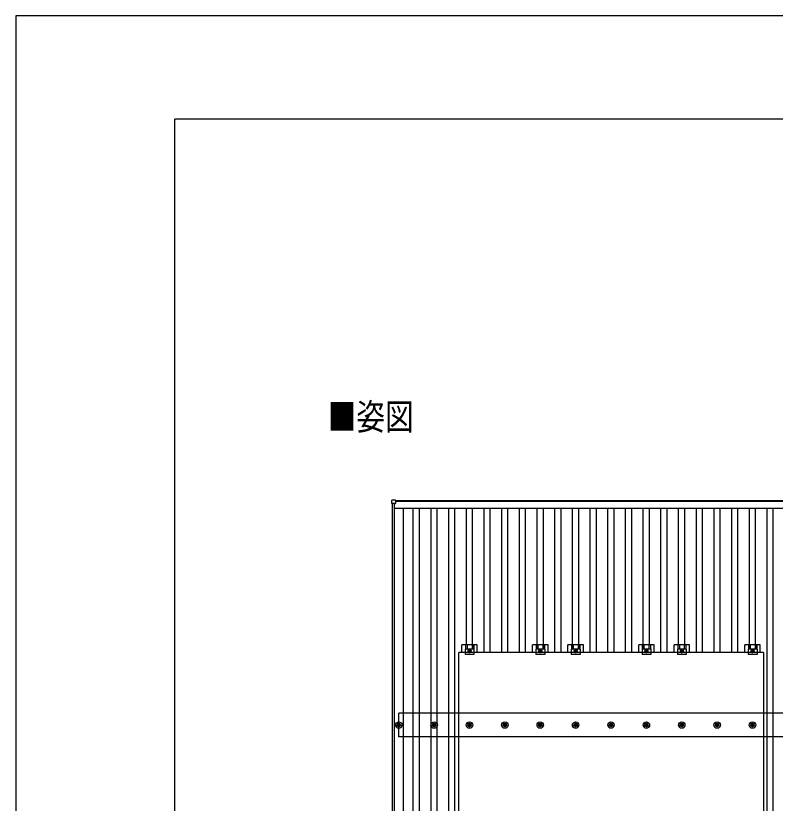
# Model space of a CAD drawing. Units: millimetres, scale not verified. Extents: x -12615 to 12615, y -8910 to 8910.
# Drawn here: x -12615 to -8322, y 4455 to 8910 of the extents above; entities that cross this region are included whole.
import ezdxf
from ezdxf.enums import TextEntityAlignment as Align

# ---------------------------------------------------------------- set-up
doc = ezdxf.new("R2010")
doc.units = ezdxf.units.MM
doc.header["$LTSCALE"] = 40
for name, color, linetype in [('0-2_USER1', 3, 'Continuous'), ('0-4_YKK_13', 4, 'Continuous'), ('0-5_YKK_A1', 4, 'Continuous'), ('0-7_YKK_ZWAK', 7, 'Continuous')]:
    doc.layers.add(name, color=color, linetype=linetype)
doc.styles.add('ＭＳ ゴシック', font='')
doc.styles.get('ＭＳ ゴシック').set_extended_font_data('MS Gothic')

msp = doc.modelspace()

# ---------------------------------------------------------------- linework, layer by layer
at = {"layer": '0-4_YKK_13'}
for p, q in [((-10488.3, 6151.61), (-10488.3, 6169.61)), ((-10487.3, 6170.61), (-10469.3, 6170.61)), ((-10469.3, 6150.61), (-10487.3, 6150.61)), ((-10468.3, 6169.61), (-10468.3, 6151.61)), ((-10093.19, 5308.3), (-10093.19, 5351.8)), ((-10073.06, 5351.8), (-10073.06, 5327.6)), ((-10071.66, 5351.8), (-10071.66, 5327.6)), ((-10063.46, 5351.8), (-10063.46, 5327.6)), ((-10035.62, 5351.8), (-10035.62, 5327.6)), ((-10027.42, 5351.8), (-10027.42, 5327.6)), ((-10026.02, 5351.8), (-10026.02, 5327.6)), ((-9693.19, 5308.3), (-9693.19, 5351.8)), ((-9673.06, 5351.8), (-9673.06, 5327.6)), ((-9671.66, 5351.8), (-9671.66, 5327.6)), ((-9663.46, 5351.8), (-9663.46, 5327.6)), ((-9635.62, 5351.8), (-9635.62, 5327.6)), ((-9627.42, 5351.8), (-9627.42, 5327.6)), ((-9626.02, 5351.8), (-9626.02, 5327.6)), ((-9493.19, 5308.3), (-9493.19, 5351.8)), ((-9473.06, 5351.8), (-9473.06, 5327.6)), ((-9471.66, 5351.8), (-9471.66, 5327.6)), ((-9463.46, 5351.8), (-9463.46, 5327.6)), ((-9435.62, 5351.8), (-9435.62, 5327.6)), ((-9427.42, 5351.8), (-9427.42, 5327.6)), ((-9426.02, 5351.8), (-9426.02, 5327.6)), ((-9093.19, 5308.3), (-9093.19, 5351.8)), ((-9073.06, 5351.8), (-9073.06, 5327.6)), ((-9071.66, 5351.8), (-9071.66, 5327.6)), ((-9063.46, 5351.8), (-9063.46, 5327.6)), ((-9035.62, 5351.8), (-9035.62, 5327.6)), ((-9027.42, 5351.8), (-9027.42, 5327.6)), ((-9026.02, 5351.8), (-9026.02, 5327.6)), ((-8893.19, 5308.3), (-8893.19, 5351.8)), ((-8873.06, 5351.8), (-8873.06, 5327.6)), ((-8871.66, 5351.8), (-8871.66, 5327.6)), ((-8863.46, 5351.8), (-8863.46, 5327.6)), ((-8835.62, 5351.8), (-8835.62, 5327.6)), ((-8827.42, 5351.8), (-8827.42, 5327.6)), ((-8826.02, 5351.8), (-8826.02, 5327.6)), ((-8493.19, 5308.3), (-8493.19, 5351.8)), ((-8473.06, 5351.8), (-8473.06, 5327.6)), ((-8471.66, 5351.8), (-8471.66, 5327.6)), ((-8463.46, 5351.8), (-8463.46, 5327.6)), ((-8435.62, 5351.8), (-8435.62, 5327.6)), ((-8427.42, 5351.8), (-8427.42, 5327.6)), ((-8426.02, 5351.8), (-8426.02, 5327.6)), ((-10110.54, 4174.3), (-10110.54, 5308.3)), ((-8388.54, 5308.3), (-10110.54, 5308.3)), ((-10074.54, 5327.6), (-10074.54, 5296.3)), ((-10024.54, 5327.6), (-10074.54, 5327.6)), ((-10061.04, 5316.8), (-10038.04, 5316.8)), ((-10049.54, 5304.29), (-10049.54, 5329.3)), ((-9674.54, 5327.6), (-9674.54, 5296.3)), ((-9624.54, 5327.6), (-9674.54, 5327.6)), ((-9661.04, 5316.8), (-9638.04, 5316.8)), ((-9649.54, 5304.29), (-9649.54, 5329.3)), ((-9474.54, 5327.6), (-9474.54, 5296.3)), ((-9424.54, 5327.6), (-9474.54, 5327.6)), ((-9461.04, 5316.8), (-9438.04, 5316.8)), ((-9449.54, 5304.29), (-9449.54, 5329.3)), ((-9074.54, 5327.6), (-9074.54, 5296.3)), ((-9024.54, 5327.6), (-9074.54, 5327.6)), ((-9061.04, 5316.8), (-9038.04, 5316.8)), ((-9049.54, 5304.29), (-9049.54, 5329.3)), ((-8874.54, 5327.6), (-8874.54, 5296.3)), ((-8824.54, 5327.6), (-8874.54, 5327.6)), ((-8861.04, 5316.8), (-8838.04, 5316.8)), ((-8849.54, 5304.29), (-8849.54, 5329.3)), ((-8474.54, 5327.6), (-8474.54, 5296.3)), ((-8424.54, 5327.6), (-8474.54, 5327.6)), ((-8461.04, 5316.8), (-8438.04, 5316.8)), ((-8449.54, 5304.29), (-8449.54, 5329.3)), ((-10451.75, 4907.31), (-10451.75, 4902.89)), ((-10448.25, 4907.31), (-10448.25, 4902.89)), ((-10251.75, 4907.31), (-10251.75, 4902.89)), ((-10248.25, 4907.31), (-10248.25, 4902.89)), ((-10051.75, 4907.31), (-10051.75, 4902.89)), ((-10048.25, 4907.31), (-10048.25, 4902.89)), ((-9851.75, 4907.31), (-9851.75, 4902.89)), ((-9848.25, 4907.31), (-9848.25, 4902.89)), ((-9651.75, 4907.31), (-9651.75, 4902.89)), ((-9648.25, 4907.31), (-9648.25, 4902.89)), ((-9451.75, 4907.31), (-9451.75, 4902.89)), ((-9448.25, 4907.31), (-9448.25, 4902.89)), ((-9251.75, 4907.31), (-9251.75, 4902.89)), ((-9248.25, 4907.31), (-9248.25, 4902.89)), ((-9051.75, 4907.31), (-9051.75, 4902.89)), ((-9048.25, 4907.31), (-9048.25, 4902.89)), ((-8851.75, 4907.31), (-8851.75, 4902.89)), ((-8848.25, 4907.31), (-8848.25, 4902.89)), ((-8651.75, 4907.31), (-8651.75, 4902.89)), ((-8648.25, 4907.31), (-8648.25, 4902.89)), ((-8451.75, 4907.31), (-8451.75, 4902.89)), ((-8448.25, 4907.31), (-8448.25, 4902.89)), ((-10460, 4899.06), (-10455.58, 4899.06)), ((-10460, 4895.56), (-10455.58, 4895.56)), ((-10451.75, 4891.73), (-10451.75, 4887.31)), ((-10448.25, 4891.73), (-10448.25, 4887.31)), ((-10444.42, 4899.06), (-10440, 4899.06)), ((-10444.42, 4895.56), (-10440, 4895.56)), ((-10260, 4899.06), (-10255.58, 4899.06)), ((-10260, 4895.56), (-10255.58, 4895.56)), ((-10251.75, 4891.73), (-10251.75, 4887.31)), ((-10248.25, 4891.73), (-10248.25, 4887.31)), ((-10244.42, 4899.06), (-10240, 4899.06)), ((-10244.42, 4895.56), (-10240, 4895.56)), ((-10060, 4899.06), (-10055.58, 4899.06)), ((-10060, 4895.56), (-10055.58, 4895.56)), ((-10051.75, 4891.73), (-10051.75, 4887.31)), ((-10048.25, 4891.73), (-10048.25, 4887.31)), ((-10044.42, 4899.06), (-10040, 4899.06)), ((-10044.42, 4895.56), (-10040, 4895.56)), ((-9860, 4899.06), (-9855.58, 4899.06)), ((-9860, 4895.56), (-9855.58, 4895.56)), ((-9851.75, 4891.73), (-9851.75, 4887.31)), ((-9848.25, 4891.73), (-9848.25, 4887.31)), ((-9844.42, 4899.06), (-9840, 4899.06)), ((-9844.42, 4895.56), (-9840, 4895.56)), ((-9660, 4899.06), (-9655.58, 4899.06)), ((-9660, 4895.56), (-9655.58, 4895.56)), ((-9651.75, 4891.73), (-9651.75, 4887.31)), ((-9648.25, 4891.73), (-9648.25, 4887.31)), ((-9644.42, 4899.06), (-9640, 4899.06)), ((-9644.42, 4895.56), (-9640, 4895.56)), ((-9460, 4899.06), (-9455.58, 4899.06)), ((-9460, 4895.56), (-9455.58, 4895.56)), ((-9451.75, 4891.73), (-9451.75, 4887.31)), ((-9448.25, 4891.73), (-9448.25, 4887.31)), ((-9444.42, 4899.06), (-9440, 4899.06)), ((-9444.42, 4895.56), (-9440, 4895.56)), ((-9260, 4899.06), (-9255.58, 4899.06)), ((-9260, 4895.56), (-9255.58, 4895.56)), ((-9251.75, 4891.73), (-9251.75, 4887.31)), ((-9248.25, 4891.73), (-9248.25, 4887.31)), ((-9244.42, 4899.06), (-9240, 4899.06)), ((-9244.42, 4895.56), (-9240, 4895.56)), ((-9060, 4899.06), (-9055.58, 4899.06)), ((-9060, 4895.56), (-9055.58, 4895.56)), ((-9051.75, 4891.73), (-9051.75, 4887.31)), ((-9048.25, 4891.73), (-9048.25, 4887.31)), ((-9044.42, 4899.06), (-9040, 4899.06)), ((-9044.42, 4895.56), (-9040, 4895.56)), ((-8860, 4899.06), (-8855.58, 4899.06)), ((-8860, 4895.56), (-8855.58, 4895.56)), ((-8851.75, 4891.73), (-8851.75, 4887.31)), ((-8848.25, 4891.73), (-8848.25, 4887.31)), ((-8844.42, 4899.06), (-8840, 4899.06)), ((-8844.42, 4895.56), (-8840, 4895.56)), ((-8660, 4899.06), (-8655.58, 4899.06)), ((-8660, 4895.56), (-8655.58, 4895.56)), ((-8651.75, 4891.73), (-8651.75, 4887.31)), ((-8648.25, 4891.73), (-8648.25, 4887.31)), ((-8644.42, 4899.06), (-8640, 4899.06)), ((-8644.42, 4895.56), (-8640, 4895.56)), ((-8460, 4899.06), (-8455.58, 4899.06)), ((-8460, 4895.56), (-8455.58, 4895.56)), ((-8451.75, 4891.73), (-8451.75, 4887.31)), ((-8448.25, 4891.73), (-8448.25, 4887.31)), ((-8444.42, 4899.06), (-8440, 4899.06)), ((-8444.42, 4895.56), (-8440, 4895.56))]:
    msp.add_line(p, q, dxfattribs=at)
for points in [[(-10005.89, 5308.3), (-10005.89, 5351.8), (-10093.19, 5351.8)], [(-9605.89, 5308.3), (-9605.89, 5351.8), (-9693.19, 5351.8)], [(-9405.89, 5308.3), (-9405.89, 5351.8), (-9493.19, 5351.8)], [(-9005.89, 5308.3), (-9005.89, 5351.8), (-9093.19, 5351.8)], [(-8805.89, 5308.3), (-8805.89, 5351.8), (-8893.19, 5351.8)], [(-8405.89, 5308.3), (-8405.89, 5351.8), (-8493.19, 5351.8)], [(-8388.54, 5308.3), (-8388.54, 4174.3), (-10110.54, 4174.3)], [(-10024.54, 5327.6), (-10024.54, 5296.3), (-10074.54, 5296.3)], [(-9624.54, 5327.6), (-9624.54, 5296.3), (-9674.54, 5296.3)], [(-9424.54, 5327.6), (-9424.54, 5296.3), (-9474.54, 5296.3)], [(-9024.54, 5327.6), (-9024.54, 5296.3), (-9074.54, 5296.3)], [(-8824.54, 5327.6), (-8824.54, 5296.3), (-8874.54, 5296.3)], [(-8424.54, 5327.6), (-8424.54, 5296.3), (-8474.54, 5296.3)]]:
    msp.add_lwpolyline(points, dxfattribs=at)
for points in [[(-10049.54, 5309.29), (-10043.04, 5313.05), (-10043.04, 5320.55), (-10049.54, 5324.3), (-10056.04, 5320.55), (-10056.04, 5313.05)], [(-9649.54, 5309.29), (-9643.04, 5313.05), (-9643.04, 5320.55), (-9649.54, 5324.3), (-9656.04, 5320.55), (-9656.04, 5313.05)], [(-9449.54, 5309.29), (-9443.04, 5313.05), (-9443.04, 5320.55), (-9449.54, 5324.3), (-9456.04, 5320.55), (-9456.04, 5313.05)], [(-9049.54, 5309.29), (-9043.04, 5313.05), (-9043.04, 5320.55), (-9049.54, 5324.3), (-9056.04, 5320.55), (-9056.04, 5313.05)], [(-8849.54, 5309.29), (-8843.04, 5313.05), (-8843.04, 5320.55), (-8849.54, 5324.3), (-8856.04, 5320.55), (-8856.04, 5313.05)], [(-8449.54, 5309.29), (-8443.04, 5313.05), (-8443.04, 5320.55), (-8449.54, 5324.3), (-8456.04, 5320.55), (-8456.04, 5313.05)]]:
    msp.add_lwpolyline(points, close=True, dxfattribs=at)
for centre, radius in [((-10049.54, 5316.8), 8.5), ((-10049.54, 5316.8), 6.5), ((-10049.54, 5316.8), 4), ((-9649.54, 5316.8), 8.5), ((-9649.54, 5316.8), 6.5), ((-9649.54, 5316.8), 4), ((-9449.54, 5316.8), 8.5), ((-9449.54, 5316.8), 6.5), ((-9449.54, 5316.8), 4), ((-9049.54, 5316.8), 8.5), ((-9049.54, 5316.8), 6.5), ((-9049.54, 5316.8), 4), ((-8849.54, 5316.8), 8.5), ((-8849.54, 5316.8), 6.5), ((-8849.54, 5316.8), 4), ((-8449.54, 5316.8), 8.5), ((-8449.54, 5316.8), 6.5), ((-8449.54, 5316.8), 4), ((-10450, 4897.31), 18.25), ((-10450, 4897.31), 10.15), ((-10450, 4897.31), 5.85), ((-10450, 4897.31), 5.25), ((-10250, 4897.31), 18.25), ((-10250, 4897.31), 10.15), ((-10250, 4897.31), 5.85), ((-10250, 4897.31), 5.25), ((-10050, 4897.31), 18.25), ((-10050, 4897.31), 10.15), ((-10050, 4897.31), 5.85), ((-10050, 4897.31), 5.25), ((-9850, 4897.31), 18.25), ((-9850, 4897.31), 10.15), ((-9850, 4897.31), 5.85), ((-9850, 4897.31), 5.25), ((-9650, 4897.31), 18.25), ((-9650, 4897.31), 10.15), ((-9650, 4897.31), 5.85), ((-9650, 4897.31), 5.25), ((-9450, 4897.31), 18.25), ((-9450, 4897.31), 10.15), ((-9450, 4897.31), 5.85), ((-9450, 4897.31), 5.25), ((-9250, 4897.31), 18.25), ((-9250, 4897.31), 10.15), ((-9250, 4897.31), 5.85), ((-9250, 4897.31), 5.25), ((-9050, 4897.31), 18.25), ((-9050, 4897.31), 10.15), ((-9050, 4897.31), 5.85), ((-9050, 4897.31), 5.25), ((-8850, 4897.31), 18.25), ((-8850, 4897.31), 10.15), ((-8850, 4897.31), 5.85), ((-8850, 4897.31), 5.25), ((-8650, 4897.31), 18.25), ((-8650, 4897.31), 10.15), ((-8650, 4897.31), 5.85), ((-8650, 4897.31), 5.25), ((-8450, 4897.31), 18.25), ((-8450, 4897.31), 10.15), ((-8450, 4897.31), 5.85), ((-8450, 4897.31), 5.25)]:
    msp.add_circle(centre, radius, dxfattribs=at)
for centre, start, end in [((-10487.3, 6169.61), 90, 180), ((-10487.3, 6151.61), 180, 270), ((-10469.3, 6169.61), 0, 90), ((-10469.3, 6151.61), 270, 0)]:
    msp.add_arc(centre, 1, start, end, dxfattribs=at)
at = {"layer": '0-5_YKK_A1'}
for p, q in [((-10485, 241.01), (-10485, 6150.61)), ((-10473, 241.01), (-10473, 6150.61)), ((-10468.3, 6167.31), (-4431.7, 6167.31)), ((-4431.7, 6162.52), (-10468.3, 6162.52)), ((-10473, 6124.52), (-4427, 6124.52)), ((-10423.5, 272.29), (-10423.5, 6124.52)), ((-10367.5, 272.29), (-10367.5, 6124.52)), ((-10332.5, 272.29), (-10332.5, 6124.52)), ((-10267.5, 4902.49), (-10267.5, 6124.52)), ((-10232.5, 4902.49), (-10232.5, 6124.52)), ((-10167.5, 272.29), (-10167.5, 6124.52)), ((-10132.5, 272.29), (-10132.5, 6124.52)), ((-10067.5, 5351.8), (-10067.5, 6124.52)), ((-10032.5, 5351.8), (-10032.5, 6124.52)), ((-9967.5, 5308.3), (-9967.5, 6124.52)), ((-9932.5, 5308.3), (-9932.5, 6124.52)), ((-9867.5, 5308.3), (-9867.5, 6124.52)), ((-9832.5, 5308.3), (-9832.5, 6124.52)), ((-9767.5, 5308.3), (-9767.5, 6124.52)), ((-9732.5, 5308.3), (-9732.5, 6124.52)), ((-9667.5, 5351.8), (-9667.5, 6124.52)), ((-9632.5, 5351.8), (-9632.5, 6124.52)), ((-9567.5, 5308.3), (-9567.5, 6124.52)), ((-9532.5, 5308.3), (-9532.5, 6124.52)), ((-9467.5, 5351.8), (-9467.5, 6124.52)), ((-9432.5, 5351.8), (-9432.5, 6124.52)), ((-9367.5, 5308.3), (-9367.5, 6124.52)), ((-9332.5, 5308.3), (-9332.5, 6124.52)), ((-9267.5, 5308.3), (-9267.5, 6124.52)), ((-9232.5, 5308.3), (-9232.5, 6124.52)), ((-9167.5, 5308.3), (-9167.5, 6124.52)), ((-9132.5, 5308.3), (-9132.5, 6124.52)), ((-9067.5, 5351.8), (-9067.5, 6124.52)), ((-9032.5, 5351.8), (-9032.5, 6124.52)), ((-8967.5, 5308.3), (-8967.5, 6124.52)), ((-8932.5, 5308.3), (-8932.5, 6124.52)), ((-8867.5, 5351.8), (-8867.5, 6124.52)), ((-8832.5, 5351.8), (-8832.5, 6124.52)), ((-8767.5, 5308.3), (-8767.5, 6124.52)), ((-8732.5, 5308.3), (-8732.5, 6124.52)), ((-8667.5, 5308.3), (-8667.5, 6124.52)), ((-8632.5, 5308.3), (-8632.5, 6124.52)), ((-8567.5, 5308.3), (-8567.5, 6124.52)), ((-8532.5, 5308.3), (-8532.5, 6124.52)), ((-8467.5, 5351.8), (-8467.5, 6124.52)), ((-8432.5, 5351.8), (-8432.5, 6124.52)), ((-8367.5, 272.29), (-8367.5, 6124.52)), ((-8332.5, 272.29), (-8332.5, 6124.52)), ((-4450, 4964.31), (-10450, 4964.31)), ((-10450, 4830.31), (-10450, 4964.31)), ((-10267.5, 1502.49), (-10267.5, 4892.13)), ((-10232.5, 1502.49), (-10232.5, 4892.13)), ((-4450, 4830.31), (-10450, 4830.31))]:
    msp.add_line(p, q, dxfattribs=at)
at = {"layer": '0-7_YKK_ZWAK'}
for p in [(11685.06, 8325), (-11714.94, -7575)]:
    msp.add_line(p, (-11714.94, 8325), dxfattribs=at)
msp.add_lwpolyline([(-12615, -8910), (12615, -8910), (12615, 8910), (-12615, 8910)], close=True, dxfattribs=at)

# ---------------------------------------------------------------- texts
at = {"layer": '0-2_USER1', "style": 'ＭＳ ゴシック', "width": 0.8}
msp.add_text('■姿図', height=148.5, dxfattribs=at).set_placement((-10851.64, 6522.94), align=Align.BOTTOM_LEFT)

doc.saveas('drawing.dxf')
